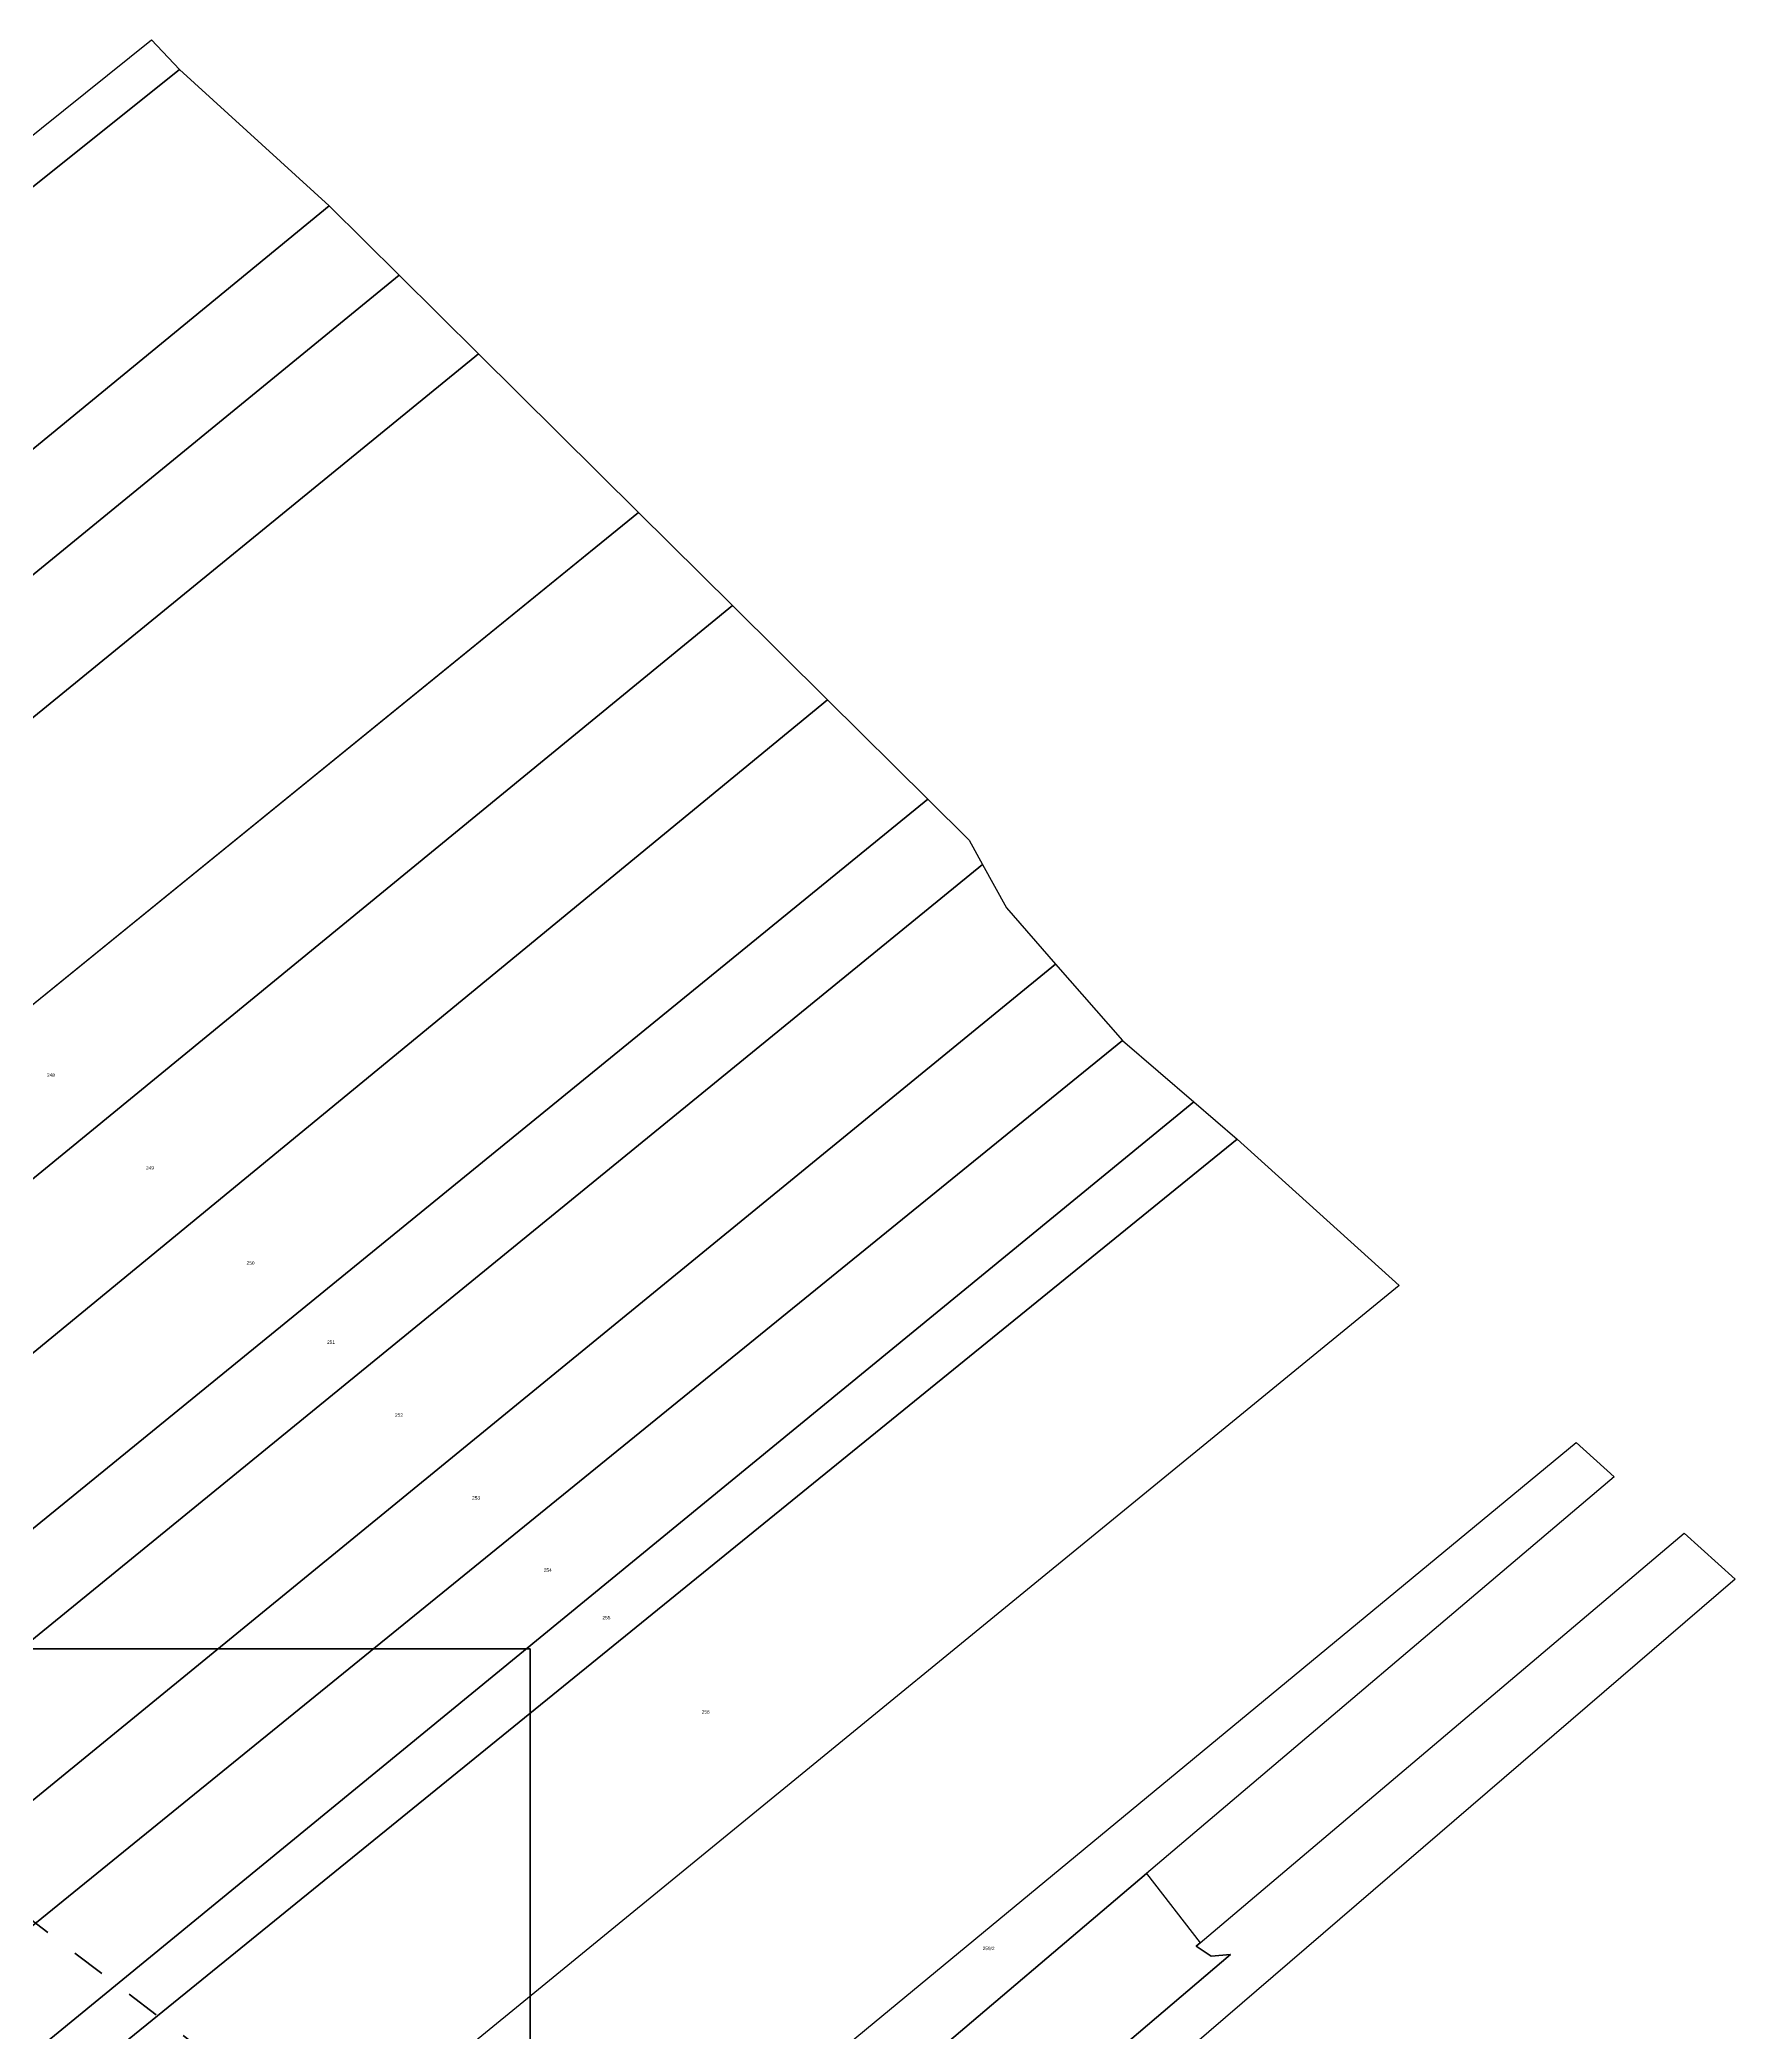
# Model space of a CAD drawing. Header units: metres. Extents: x 7542702 to 7555152, y 5804026 to 5815503.
# Drawn here: x 7544971 to 7545469, y 5808609 to 5809194 of the extents above; entities that cross this region are included whole.
import ezdxf

# ---------------------------------------------------------------- set-up
doc = ezdxf.new("R2010")
doc.units = ezdxf.units.M
doc.linetypes.add('4002', pattern=[2, 1, -1])
doc.layers.add('!trafo', color=6, linetype='4002', lineweight=50)
doc.layers.add('Dzialki', color=165, linetype='Continuous')
doc.styles.get("Standard").update_dxf_attribs({"font": 'arial.ttf'})

msp = doc.modelspace()

# ---------------------------------------------------------------- linework, layer by layer
at = {"layer": '!trafo', "ltscale": 10}
msp.add_lwpolyline([(7544322.76, 5809134.51), (7544224.4, 5809031.13), (7545058.88, 5808420.59), (7545132.63, 5808516.69)], close=True, dxfattribs=at)
at = {"layer": 'Defpoints', "color": 4, "lineweight": 70}
msp.add_lwpolyline([(7544722.81, 5808721.27), (7545115.32, 5808721.27), (7545115.32, 5808437.87), (7544722.81, 5808437.87)], close=True, dxfattribs=at)
at = {"layer": 'Dzialki'}
for p, q in [((7544778.35, 5809012.84), (7545004.07, 5809194.08)), ((7545004.07, 5809194.08), (7545012.34, 5809185.4)), ((7545012.34, 5809185.4), (7544761.75, 5808985.18)), ((7544761.75, 5808985.18), (7545012.34, 5809185.4)), ((7545012.34, 5809185.4), (7545056.25, 5809145.3)), ((7544846.5, 5808973.23), (7545056.25, 5809145.3)), ((7545056.25, 5809145.3), (7544846.5, 5808973.23)), ((7545056.25, 5809145.3), (7545076.83, 5809124.91)), ((7545076.83, 5809124.91), (7544690.34, 5808808.8)), ((7544690.34, 5808808.8), (7545076.83, 5809124.91)), ((7545076.83, 5809124.91), (7545100.18, 5809101.78)), ((7544718.28, 5808790.18), (7545100.18, 5809101.78)), ((7545100.18, 5809101.78), (7544718.28, 5808790.18)), ((7545100.18, 5809101.78), (7545147.18, 5809055.22)), ((7545147.18, 5809055.22), (7544774.31, 5808752.33)), ((7544774.31, 5808752.33), (7545147.18, 5809055.22)), ((7545147.18, 5809055.22), (7545174.82, 5809027.83)), ((7545174.82, 5809027.83), (7544804.61, 5808724.55)), ((7544804.61, 5808724.55), (7545174.82, 5809027.83)), ((7545174.82, 5809027.83), (7545202.78, 5809000.14)), ((7545202.78, 5809000.14), (7544834.24, 5808697.39)), ((7544834.24, 5808697.39), (7545202.78, 5809000.14)), ((7545202.78, 5809000.14), (7545232.26, 5808970.92)), ((7544875.39, 5808680.26), (7545232.26, 5808970.92)), ((7545232.26, 5808970.92), (7544875.39, 5808680.26)), ((7545232.26, 5808970.92), (7545244.38, 5808958.92)), ((7545244.38, 5808958.92), (7545248.3, 5808951.79)), ((7545248.3, 5808951.79), (7544894.14, 5808662.96)), ((7544894.14, 5808662.96), (7545248.3, 5808951.79)), ((7545248.3, 5808951.79), (7545255.33, 5808939)), ((7545255.33, 5808939), (7545269.76, 5808922.49)), ((7544909.69, 5808628.23), (7545269.76, 5808922.49)), ((7545269.76, 5808922.49), (7544909.69, 5808628.23)), ((7545269.76, 5808922.49), (7545289.4, 5808900.04)), ((7545289.4, 5808900.04), (7544930.74, 5808608.84)), ((7544930.74, 5808608.84), (7545289.4, 5808900.04)), ((7545289.4, 5808900.04), (7545310.43, 5808882)), ((7545310.43, 5808882), (7544952.49, 5808588.81)), ((7544952.49, 5808588.81), (7545310.43, 5808882)), ((7545310.43, 5808882), (7545323.13, 5808871.1)), ((7545323.13, 5808871.1), (7544963.21, 5808578.94)), ((7544963.21, 5808578.94), (7545323.13, 5808871.1)), ((7545323.13, 5808871.1), (7545370.75, 5808828.06)), ((7545370.75, 5808828.06), (7545071.56, 5808583.47)), ((7545112.03, 5808525.35), (7545422.78, 5808781.97)), ((7545422.78, 5808781.97), (7545433.96, 5808771.82)), ((7545433.96, 5808771.82), (7545296.5, 5808655.26)), ((7545312.3, 5808634.96), (7545454.51, 5808755.32)), ((7545454.51, 5808755.32), (7545469.48, 5808741.78)), ((7545469.48, 5808741.78), (7545115.74, 5808437.74)), ((7545123.64, 5808508.68), (7545296.5, 5808655.26)), ((7545296.5, 5808655.26), (7545123.64, 5808508.68)), ((7545296.5, 5808655.26), (7545312.3, 5808634.96)), ((7545311.04, 5808633.9), (7545312.3, 5808634.96)), ((7545312.3, 5808634.96), (7545311.04, 5808633.9)), ((7545140.04, 5808477.5), (7545321.19, 5808631.52)), ((7545321.19, 5808631.52), (7545140.04, 5808477.5)), ((7545315.48, 5808631.04), (7545311.04, 5808633.9)), ((7545311.04, 5808633.9), (7545315.48, 5808631.04)), ((7545321.19, 5808631.52), (7545315.48, 5808631.04)), ((7545315.48, 5808631.04), (7545321.19, 5808631.52))]:
    msp.add_line(p, q, dxfattribs=at)

# ---------------------------------------------------------------- texts
for s, p in [('248', (7544973.35, 5808889.38)), ('249', (7545002.46, 5808862.11)), ('250', (7545032.02, 5808834.18)), ('251', (7545055.68, 5808810.92)), ('252', (7545075.66, 5808789.51)), ('253', (7545098.31, 5808765.17)), ('254', (7545119.36, 5808743.92)), ('255', (7545136.61, 5808729.97)), ('256', (7545165.78, 5808702.25)), ('259/2', (7545248.33, 5808632.77))]:
    msp.add_text(s, height=1, dxfattribs=at).set_placement(p)

doc.saveas('drawing.dxf')
